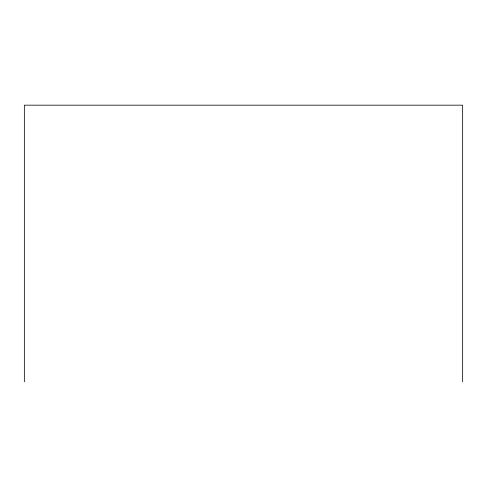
<?xml version="1.0" encoding="UTF-8"?>
<svg xmlns="http://www.w3.org/2000/svg" width="487" height="487" viewBox="0 0 487 487"><rect width="100%" height="100%" fill="white"/><g stroke="black" fill="none" stroke-linecap="round" stroke-linejoin="round"><path stroke-width="0.73" d="M462.65 381.832L462.65 105.168L24.35 105.168L24.35 381.832"/></g></svg>
